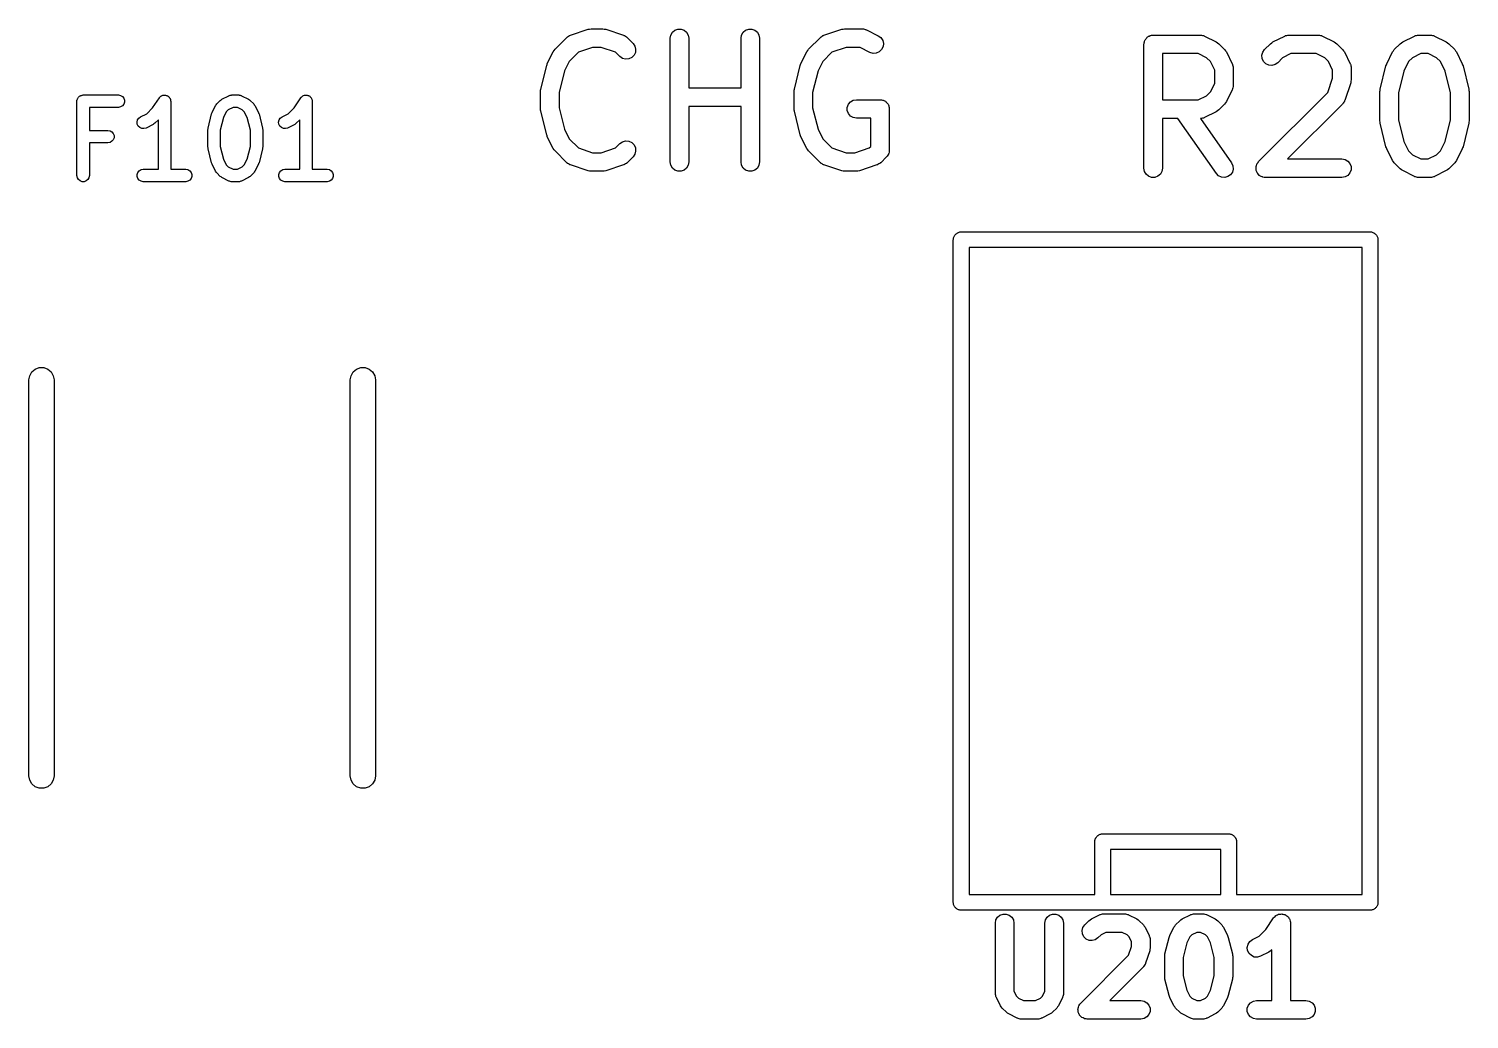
# Model space of a CAD drawing. Extents: x 142.1 to 238.7, y -137.2 to -60.7.
# Drawn here: x 167.23 to 178.86, y -116.51 to -108.52 of the extents above; entities that cross this region are included whole.
import ezdxf

# ---------------------------------------------------------------- set-up
doc = ezdxf.new("R2010")
doc.units = 0
doc.header["$MEASUREMENT"] = 0
doc.layers.add('BLACK', color=7, linetype='CONTINUOUS')

msp = doc.modelspace()

# ---------------------------------------------------------------- linework, layer by layer
at = {"layer": 'Black'}
for p, q in [((171.758, -108.519), (171.77, -108.517)), ((171.77, -108.517), (171.865, -108.517)), ((171.865, -108.517), (171.877, -108.519)), ((173.806, -108.519), (173.818, -108.517)), ((173.818, -108.517), (173.96, -108.517)), ((173.96, -108.517), (173.965, -108.518)), ((171.479, -108.682), (171.574, -108.587)), ((171.574, -108.587), (171.578, -108.584)), ((171.578, -108.584), (171.581, -108.581)), ((171.581, -108.581), (171.588, -108.577)), ((171.588, -108.577), (171.595, -108.572)), ((171.595, -108.572), (171.6, -108.571)), ((171.6, -108.571), (171.603, -108.569)), ((171.603, -108.569), (171.746, -108.521)), ((171.746, -108.521), (171.758, -108.519)), ((171.877, -108.519), (171.889, -108.521)), ((171.889, -108.521), (172.032, -108.569)), ((172.032, -108.569), (172.036, -108.571)), ((172.036, -108.571), (172.04, -108.572)), ((172.04, -108.572), (172.047, -108.577)), ((172.047, -108.577), (172.055, -108.581)), ((172.055, -108.581), (172.058, -108.584)), ((172.058, -108.584), (172.061, -108.587)), ((172.061, -108.587), (172.109, -108.635)), ((172.409, -108.592), (172.414, -108.567)), ((172.409, -109.592), (172.409, -108.592)), ((172.414, -108.567), (172.427, -108.544)), ((172.427, -108.544), (172.447, -108.527)), ((172.447, -108.527), (172.471, -108.519)), ((172.471, -108.519), (172.497, -108.519)), ((172.497, -108.519), (172.522, -108.527)), ((172.522, -108.527), (172.542, -108.544)), ((172.542, -108.544), (172.555, -108.567)), ((172.555, -108.567), (172.559, -108.592)), ((172.559, -108.592), (172.559, -108.994)), ((172.981, -108.592), (172.985, -108.567)), ((172.981, -108.994), (172.981, -108.592)), ((172.985, -108.567), (172.998, -108.544)), ((172.998, -108.544), (173.018, -108.527)), ((173.018, -108.527), (173.043, -108.519)), ((173.043, -108.519), (173.069, -108.519)), ((173.069, -108.519), (173.093, -108.527)), ((173.093, -108.527), (173.113, -108.544)), ((173.113, -108.544), (173.126, -108.567)), ((173.126, -108.567), (173.131, -108.592)), ((173.131, -108.592), (173.131, -109.592)), ((173.526, -108.682), (173.622, -108.587)), ((173.622, -108.587), (173.625, -108.584)), ((173.625, -108.584), (173.628, -108.581)), ((173.628, -108.581), (173.636, -108.577)), ((173.636, -108.577), (173.643, -108.572)), ((173.643, -108.572), (173.647, -108.571)), ((173.647, -108.571), (173.651, -108.569)), ((173.651, -108.569), (173.794, -108.521)), ((173.794, -108.521), (173.806, -108.519)), ((173.965, -108.518), (173.969, -108.518)), ((173.969, -108.518), (173.977, -108.52)), ((173.977, -108.52), (173.986, -108.522)), ((173.986, -108.522), (173.99, -108.524)), ((173.99, -108.524), (173.994, -108.525)), ((173.994, -108.525), (174.089, -108.573)), ((174.089, -108.573), (174.11, -108.588)), ((174.11, -108.588), (174.125, -108.61)), ((174.125, -108.61), (174.131, -108.636)), ((176.236, -108.629), (176.238, -108.623)), ((176.236, -108.636), (176.236, -108.629)), ((176.238, -108.623), (176.239, -108.617)), ((176.239, -108.617), (176.242, -108.611)), ((176.242, -108.611), (176.245, -108.605)), ((176.245, -108.605), (176.249, -108.6)), ((176.249, -108.6), (176.252, -108.594)), ((176.252, -108.594), (176.257, -108.59)), ((176.257, -108.59), (176.261, -108.585)), ((176.261, -108.585), (176.267, -108.582)), ((176.267, -108.582), (176.272, -108.577)), ((176.272, -108.577), (176.278, -108.575)), ((176.278, -108.575), (176.284, -108.572)), ((176.284, -108.572), (176.29, -108.571)), ((176.29, -108.571), (176.296, -108.569)), ((176.296, -108.569), (176.303, -108.569)), ((176.303, -108.569), (176.31, -108.567)), ((176.31, -108.567), (176.69, -108.567)), ((176.69, -108.567), (176.695, -108.568)), ((176.695, -108.568), (176.699, -108.568)), ((176.699, -108.568), (176.707, -108.57)), ((176.707, -108.57), (176.716, -108.572)), ((176.716, -108.572), (176.72, -108.574)), ((176.72, -108.574), (176.724, -108.575)), ((176.724, -108.575), (176.819, -108.623)), ((176.819, -108.623), (176.829, -108.63)), ((176.829, -108.63), (176.839, -108.637)), ((177.256, -108.637), (177.266, -108.63)), ((177.266, -108.63), (177.276, -108.623)), ((177.276, -108.623), (177.371, -108.575)), ((177.371, -108.575), (177.375, -108.574)), ((177.375, -108.574), (177.379, -108.572)), ((177.379, -108.572), (177.388, -108.57)), ((177.388, -108.57), (177.396, -108.568)), ((177.396, -108.568), (177.401, -108.568)), ((177.401, -108.568), (177.405, -108.567)), ((177.405, -108.567), (177.643, -108.567)), ((177.643, -108.567), (177.647, -108.568)), ((177.647, -108.568), (177.651, -108.568)), ((177.651, -108.568), (177.66, -108.57)), ((177.66, -108.57), (177.669, -108.572)), ((177.669, -108.572), (177.672, -108.574)), ((177.672, -108.574), (177.676, -108.575)), ((177.676, -108.575), (177.772, -108.623)), ((177.772, -108.623), (177.781, -108.63)), ((177.781, -108.63), (177.791, -108.637)), ((178.304, -108.637), (178.314, -108.63)), ((178.314, -108.63), (178.324, -108.623)), ((178.324, -108.623), (178.419, -108.575)), ((178.419, -108.575), (178.423, -108.574)), ((178.423, -108.574), (178.427, -108.572)), ((178.427, -108.572), (178.435, -108.57)), ((178.435, -108.57), (178.444, -108.568)), ((178.444, -108.568), (178.448, -108.568)), ((178.448, -108.568), (178.452, -108.567)), ((178.452, -108.567), (178.548, -108.567)), ((178.548, -108.567), (178.552, -108.568)), ((178.552, -108.568), (178.556, -108.568)), ((178.556, -108.568), (178.565, -108.57)), ((178.565, -108.57), (178.573, -108.572)), ((178.573, -108.572), (178.577, -108.574)), ((178.577, -108.574), (178.581, -108.575)), ((178.581, -108.575), (178.676, -108.623)), ((178.676, -108.623), (178.686, -108.63)), ((178.686, -108.63), (178.696, -108.637)), ((171.417, -108.797), (171.465, -108.702)), ((171.465, -108.702), (171.472, -108.692)), ((171.472, -108.692), (171.479, -108.682)), ((171.668, -108.706), (171.594, -108.78)), ((171.782, -108.667), (171.668, -108.706)), ((171.853, -108.667), (171.782, -108.667)), ((171.968, -108.706), (171.853, -108.667)), ((172.003, -108.741), (171.968, -108.706)), ((172.024, -108.756), (172.003, -108.741)), ((172.099, -108.749), (172.075, -108.76)), ((172.117, -108.731), (172.099, -108.749)), ((172.109, -108.635), (172.124, -108.656)), ((172.128, -108.707), (172.117, -108.731)), ((172.124, -108.656), (172.13, -108.681)), ((172.13, -108.681), (172.128, -108.707)), ((173.465, -108.797), (173.512, -108.702)), ((173.512, -108.702), (173.52, -108.692)), ((173.52, -108.692), (173.526, -108.682)), ((173.715, -108.706), (173.641, -108.78)), ((173.83, -108.667), (173.715, -108.706)), ((173.943, -108.667), (173.83, -108.667)), ((174.022, -108.707), (173.943, -108.667)), ((174.047, -108.715), (174.022, -108.707)), ((174.073, -108.713), (174.047, -108.715)), ((174.097, -108.703), (174.073, -108.713)), ((174.116, -108.685), (174.097, -108.703)), ((174.128, -108.661), (174.116, -108.685)), ((174.131, -108.636), (174.128, -108.661)), ((176.235, -108.642), (176.236, -108.636)), ((176.235, -109.642), (176.235, -108.642)), ((176.385, -108.717), (176.385, -109.091)), ((176.673, -108.717), (176.385, -108.717)), ((176.741, -108.752), (176.673, -108.717)), ((176.839, -108.637), (176.886, -108.685)), ((176.886, -108.685), (176.893, -108.694)), ((176.893, -108.694), (176.9, -108.704)), ((176.9, -108.704), (176.948, -108.799)), ((177.187, -108.731), (177.194, -108.706)), ((177.189, -108.757), (177.187, -108.731)), ((177.194, -108.706), (177.209, -108.685)), ((177.209, -108.685), (177.256, -108.637)), ((177.422, -108.717), (177.354, -108.752)), ((177.625, -108.717), (177.422, -108.717)), ((177.694, -108.752), (177.625, -108.717)), ((177.791, -108.637), (177.839, -108.685)), ((177.839, -108.685), (177.846, -108.694)), ((177.846, -108.694), (177.853, -108.704)), ((177.853, -108.704), (177.9, -108.799)), ((178.195, -108.799), (178.242, -108.704)), ((178.242, -108.704), (178.25, -108.694)), ((178.25, -108.694), (178.256, -108.685)), ((178.256, -108.685), (178.304, -108.637)), ((178.47, -108.717), (178.402, -108.752)), ((178.53, -108.717), (178.47, -108.717)), ((178.598, -108.752), (178.53, -108.717)), ((178.696, -108.637), (178.744, -108.685)), ((178.744, -108.685), (178.75, -108.694)), ((178.75, -108.694), (178.758, -108.704)), ((178.758, -108.704), (178.805, -108.799)), ((171.364, -109.003), (171.412, -108.812)), ((171.412, -108.812), (171.415, -108.805)), ((171.415, -108.805), (171.417, -108.797)), ((171.555, -108.857), (171.512, -109.03)), ((171.594, -108.78), (171.555, -108.857)), ((172.049, -108.762), (172.024, -108.756)), ((172.075, -108.76), (172.049, -108.762)), ((173.412, -109.003), (173.459, -108.812)), ((173.459, -108.812), (173.462, -108.805)), ((173.462, -108.805), (173.465, -108.797)), ((173.603, -108.857), (173.559, -109.03)), ((173.641, -108.78), (173.603, -108.857)), ((176.772, -108.782), (176.741, -108.752)), ((176.806, -108.851), (176.772, -108.782)), ((176.806, -108.958), (176.806, -108.851)), ((176.948, -108.799), (176.949, -108.803)), ((176.949, -108.803), (176.951, -108.807)), ((176.951, -108.807), (176.953, -108.816)), ((176.953, -108.816), (176.955, -108.824)), ((176.955, -108.824), (176.955, -108.829)), ((176.955, -108.829), (176.956, -108.833)), ((176.956, -108.833), (176.956, -108.976)), ((177.2, -108.781), (177.189, -108.757)), ((177.219, -108.799), (177.2, -108.781)), ((177.242, -108.81), (177.219, -108.799)), ((177.268, -108.812), (177.242, -108.81)), ((177.294, -108.806), (177.268, -108.812)), ((177.315, -108.791), (177.294, -108.806)), ((177.354, -108.752), (177.315, -108.791)), ((177.724, -108.782), (177.694, -108.752)), ((177.758, -108.851), (177.724, -108.782)), ((177.758, -108.916), (177.758, -108.851)), ((177.9, -108.799), (177.902, -108.803)), ((177.902, -108.803), (177.904, -108.807)), ((177.904, -108.807), (177.905, -108.816)), ((177.905, -108.816), (177.908, -108.824)), ((177.908, -108.824), (177.908, -108.829)), ((177.908, -108.829), (177.908, -108.833)), ((177.908, -108.833), (177.908, -108.928)), ((178.142, -109.005), (178.189, -108.815)), ((178.189, -108.815), (178.192, -108.807)), ((178.192, -108.807), (178.195, -108.799)), ((178.333, -108.859), (178.289, -109.033)), ((178.371, -108.782), (178.333, -108.859)), ((178.402, -108.752), (178.371, -108.782)), ((178.629, -108.782), (178.598, -108.752)), ((178.667, -108.859), (178.629, -108.782)), ((178.711, -109.033), (178.667, -108.859)), ((178.805, -108.799), (178.808, -108.807)), ((178.808, -108.807), (178.811, -108.815)), ((178.811, -108.815), (178.858, -109.005)), ((176.772, -109.027), (176.806, -108.958)), ((176.956, -108.976), (176.955, -108.98)), ((176.955, -108.98), (176.955, -108.984)), ((177.72, -109.03), (177.758, -108.916)), ((177.904, -108.952), (177.857, -109.095)), ((177.906, -108.94), (177.904, -108.952)), ((177.908, -108.928), (177.906, -108.94)), ((167.619, -109.093), (167.621, -109.089)), ((167.619, -109.097), (167.619, -109.093)), ((167.619, -109.101), (167.619, -109.097)), ((167.621, -109.089), (167.622, -109.084)), ((167.622, -109.084), (167.624, -109.081)), ((167.624, -109.081), (167.625, -109.076)), ((167.625, -109.076), (167.628, -109.073)), ((167.628, -109.073), (167.63, -109.069)), ((167.63, -109.069), (167.634, -109.066)), ((167.634, -109.066), (167.636, -109.063)), ((167.636, -109.063), (167.64, -109.061)), ((167.64, -109.061), (167.644, -109.058)), ((167.644, -109.058), (167.648, -109.057)), ((167.648, -109.057), (167.651, -109.054)), ((167.651, -109.054), (167.656, -109.054)), ((167.656, -109.054), (167.66, -109.052)), ((167.66, -109.052), (167.664, -109.052)), ((167.664, -109.052), (167.669, -109.051)), ((167.669, -109.051), (167.954, -109.051)), ((167.954, -109.051), (167.971, -109.054)), ((167.971, -109.054), (167.986, -109.063)), ((167.986, -109.063), (167.998, -109.076)), ((167.998, -109.076), (168.004, -109.093)), ((168.004, -109.093), (168.004, -109.11)), ((168.23, -109.155), (168.284, -109.074)), ((168.284, -109.074), (168.286, -109.072)), ((168.286, -109.072), (168.287, -109.069)), ((168.287, -109.069), (168.292, -109.065)), ((168.292, -109.065), (168.296, -109.061)), ((168.296, -109.061), (168.299, -109.06)), ((168.299, -109.06), (168.301, -109.058)), ((168.301, -109.058), (168.306, -109.056)), ((168.306, -109.056), (168.312, -109.053)), ((168.312, -109.053), (168.314, -109.053)), ((168.314, -109.053), (168.317, -109.052)), ((168.317, -109.052), (168.323, -109.052)), ((168.323, -109.052), (168.329, -109.052)), ((168.329, -109.052), (168.332, -109.052)), ((168.332, -109.052), (168.334, -109.052)), ((168.334, -109.052), (168.34, -109.054)), ((168.34, -109.054), (168.346, -109.056)), ((168.346, -109.056), (168.348, -109.057)), ((168.348, -109.057), (168.351, -109.058)), ((168.351, -109.058), (168.355, -109.062)), ((168.355, -109.062), (168.36, -109.065)), ((168.36, -109.065), (168.362, -109.068)), ((168.362, -109.068), (168.364, -109.069)), ((168.364, -109.069), (168.367, -109.074)), ((168.367, -109.074), (168.371, -109.079)), ((168.371, -109.079), (168.371, -109.082)), ((168.371, -109.082), (168.373, -109.084)), ((168.373, -109.084), (168.374, -109.09)), ((168.374, -109.09), (168.375, -109.096)), ((168.375, -109.096), (168.375, -109.099)), ((168.748, -109.123), (168.776, -109.095)), ((168.776, -109.095), (168.783, -109.09)), ((168.783, -109.09), (168.789, -109.085)), ((168.789, -109.085), (168.846, -109.057)), ((168.846, -109.057), (168.849, -109.056)), ((168.849, -109.056), (168.851, -109.054)), ((168.851, -109.054), (168.857, -109.053)), ((168.857, -109.053), (168.863, -109.052)), ((168.863, -109.052), (168.866, -109.052)), ((168.866, -109.052), (168.869, -109.051)), ((168.869, -109.051), (168.926, -109.051)), ((168.926, -109.051), (168.929, -109.052)), ((168.929, -109.052), (168.931, -109.052)), ((168.931, -109.052), (168.937, -109.053)), ((168.937, -109.053), (168.943, -109.054)), ((168.943, -109.054), (168.945, -109.056)), ((168.945, -109.056), (168.948, -109.057)), ((168.948, -109.057), (169.005, -109.085)), ((169.005, -109.085), (169.012, -109.09)), ((169.012, -109.09), (169.018, -109.095)), ((169.018, -109.095), (169.047, -109.123)), ((169.373, -109.155), (169.427, -109.074)), ((169.427, -109.074), (169.429, -109.072)), ((169.429, -109.072), (169.43, -109.069)), ((169.43, -109.069), (169.435, -109.065)), ((169.435, -109.065), (169.439, -109.061)), ((169.439, -109.061), (169.441, -109.06)), ((169.441, -109.06), (169.444, -109.058)), ((169.444, -109.058), (169.449, -109.056)), ((169.449, -109.056), (169.455, -109.053)), ((169.455, -109.053), (169.457, -109.053)), ((169.457, -109.053), (169.46, -109.052)), ((169.46, -109.052), (169.466, -109.052)), ((169.466, -109.052), (169.472, -109.052)), ((169.472, -109.052), (169.474, -109.052)), ((169.474, -109.052), (169.477, -109.052)), ((169.477, -109.052), (169.483, -109.054)), ((169.483, -109.054), (169.489, -109.056)), ((169.489, -109.056), (169.491, -109.057)), ((169.491, -109.057), (169.494, -109.058)), ((169.494, -109.058), (169.498, -109.062)), ((169.498, -109.062), (169.503, -109.065)), ((169.503, -109.065), (169.505, -109.068)), ((169.505, -109.068), (169.507, -109.069)), ((169.507, -109.069), (169.51, -109.074)), ((169.51, -109.074), (169.513, -109.079)), ((169.513, -109.079), (169.514, -109.082)), ((169.514, -109.082), (169.516, -109.084)), ((169.516, -109.084), (169.517, -109.09)), ((169.517, -109.09), (169.518, -109.096)), ((169.518, -109.096), (169.518, -109.099)), ((171.362, -109.021), (171.363, -109.012)), ((171.362, -109.164), (171.362, -109.021)), ((171.363, -109.012), (171.364, -109.003)), ((171.512, -109.03), (171.512, -109.155)), ((172.559, -108.994), (172.981, -108.994)), ((173.409, -109.021), (173.411, -109.012)), ((173.409, -109.164), (173.409, -109.021)), ((173.411, -109.012), (173.412, -109.003)), ((173.559, -109.03), (173.559, -109.155)), ((173.865, -109.106), (173.887, -109.093)), ((173.887, -109.093), (173.913, -109.089)), ((173.913, -109.089), (174.103, -109.089)), ((174.103, -109.089), (174.11, -109.09)), ((174.11, -109.09), (174.116, -109.09)), ((174.116, -109.09), (174.123, -109.092)), ((174.123, -109.092), (174.129, -109.093)), ((174.129, -109.093), (174.135, -109.097)), ((174.135, -109.097), (174.141, -109.099)), ((176.385, -109.091), (176.673, -109.091)), ((176.673, -109.091), (176.741, -109.057)), ((176.741, -109.057), (176.772, -109.027)), ((176.948, -109.009), (176.9, -109.104)), ((176.949, -109.005), (176.948, -109.009)), ((176.951, -109.001), (176.949, -109.005)), ((176.953, -108.993), (176.951, -109.001)), ((176.955, -108.984), (176.953, -108.993)), ((177.161, -109.589), (177.72, -109.03)), ((177.855, -109.098), (177.854, -109.103)), ((177.857, -109.095), (177.855, -109.098)), ((178.139, -109.023), (178.141, -109.014)), ((178.139, -109.261), (178.139, -109.023)), ((178.141, -109.014), (178.142, -109.005)), ((178.289, -109.033), (178.289, -109.252)), ((178.711, -109.252), (178.711, -109.033)), ((178.858, -109.005), (178.859, -109.014)), ((178.859, -109.014), (178.861, -109.023)), ((178.861, -109.023), (178.861, -109.261)), ((167.619, -109.701), (167.619, -109.101)), ((167.954, -109.151), (167.719, -109.151)), ((167.719, -109.151), (167.719, -109.337)), ((167.971, -109.148), (167.954, -109.151)), ((167.986, -109.14), (167.971, -109.148)), ((167.998, -109.126), (167.986, -109.14)), ((168.004, -109.11), (167.998, -109.126)), ((168.132, -109.228), (168.182, -109.203)), ((168.182, -109.203), (168.23, -109.155)), ((168.375, -109.099), (168.376, -109.101)), ((168.376, -109.101), (168.376, -109.651)), ((168.677, -109.318), (168.706, -109.204)), ((168.706, -109.204), (168.708, -109.199)), ((168.708, -109.199), (168.71, -109.193)), ((168.71, -109.193), (168.738, -109.136)), ((168.738, -109.136), (168.743, -109.13)), ((168.743, -109.13), (168.748, -109.123)), ((168.824, -109.188), (168.801, -109.233)), ((168.841, -109.171), (168.824, -109.188)), ((168.88, -109.151), (168.841, -109.171)), ((168.914, -109.151), (168.88, -109.151)), ((168.953, -109.171), (168.914, -109.151)), ((168.97, -109.188), (168.953, -109.171)), ((168.993, -109.233), (168.97, -109.188)), ((169.047, -109.123), (169.051, -109.13)), ((169.051, -109.13), (169.056, -109.136)), ((169.056, -109.136), (169.085, -109.193)), ((169.085, -109.193), (169.086, -109.199)), ((169.086, -109.199), (169.089, -109.204)), ((169.089, -109.204), (169.117, -109.318)), ((169.275, -109.228), (169.325, -109.203)), ((169.325, -109.203), (169.373, -109.155)), ((169.518, -109.099), (169.519, -109.101)), ((169.519, -109.101), (169.519, -109.651)), ((171.363, -109.173), (171.362, -109.164)), ((171.364, -109.182), (171.363, -109.173)), ((171.412, -109.372), (171.364, -109.182)), ((171.512, -109.155), (171.555, -109.328)), ((172.981, -109.144), (172.559, -109.144)), ((172.559, -109.144), (172.559, -109.592)), ((172.981, -109.592), (172.981, -109.144)), ((173.411, -109.173), (173.409, -109.164)), ((173.412, -109.182), (173.411, -109.173)), ((173.459, -109.372), (173.412, -109.182)), ((173.559, -109.155), (173.603, -109.328)), ((173.839, -109.151), (173.848, -109.126)), ((173.839, -109.177), (173.839, -109.151)), ((173.848, -109.201), (173.839, -109.177)), ((173.848, -109.126), (173.865, -109.106)), ((173.865, -109.221), (173.848, -109.201)), ((174.141, -109.099), (174.146, -109.103)), ((174.146, -109.103), (174.152, -109.106)), ((174.152, -109.106), (174.156, -109.111)), ((174.156, -109.111), (174.161, -109.116)), ((174.161, -109.116), (174.164, -109.121)), ((174.164, -109.121), (174.168, -109.126)), ((174.168, -109.126), (174.171, -109.132)), ((174.171, -109.132), (174.174, -109.138)), ((174.174, -109.138), (174.175, -109.145)), ((174.175, -109.145), (174.177, -109.151)), ((174.177, -109.151), (174.177, -109.157)), ((174.177, -109.157), (174.178, -109.164)), ((174.178, -109.164), (174.178, -109.497)), ((176.819, -109.186), (176.724, -109.233)), ((176.829, -109.178), (176.819, -109.186)), ((176.839, -109.172), (176.829, -109.178)), ((176.886, -109.124), (176.839, -109.172)), ((176.893, -109.114), (176.886, -109.124)), ((176.9, -109.104), (176.893, -109.114)), ((177.839, -109.124), (177.395, -109.567)), ((177.841, -109.12), (177.839, -109.124)), ((177.844, -109.118), (177.841, -109.12)), ((177.849, -109.11), (177.844, -109.118)), ((177.854, -109.103), (177.849, -109.11)), ((168.104, -109.27), (168.108, -109.253)), ((168.106, -109.287), (168.104, -109.27)), ((168.114, -109.303), (168.106, -109.287)), ((168.108, -109.253), (168.118, -109.238)), ((168.127, -109.315), (168.114, -109.303)), ((168.118, -109.238), (168.132, -109.228)), ((168.143, -109.321), (168.127, -109.315)), ((168.16, -109.323), (168.143, -109.321)), ((168.177, -109.318), (168.16, -109.323)), ((168.234, -109.289), (168.177, -109.318)), ((168.24, -109.284), (168.234, -109.289)), ((168.247, -109.28), (168.24, -109.284)), ((168.276, -109.251), (168.247, -109.28)), ((168.276, -109.651), (168.276, -109.251)), ((168.676, -109.33), (168.677, -109.324)), ((168.676, -109.473), (168.676, -109.33)), ((168.677, -109.324), (168.677, -109.318)), ((168.801, -109.233), (168.776, -109.336)), ((169.019, -109.336), (168.993, -109.233)), ((169.117, -109.318), (169.118, -109.324)), ((169.118, -109.324), (169.119, -109.33)), ((169.119, -109.33), (169.119, -109.473)), ((169.247, -109.27), (169.251, -109.253)), ((169.249, -109.287), (169.247, -109.27)), ((169.257, -109.303), (169.249, -109.287)), ((169.251, -109.253), (169.261, -109.238)), ((169.27, -109.315), (169.257, -109.303)), ((169.261, -109.238), (169.275, -109.228)), ((169.286, -109.321), (169.27, -109.315)), ((169.303, -109.323), (169.286, -109.321)), ((169.32, -109.318), (169.303, -109.323)), ((169.377, -109.289), (169.32, -109.318)), ((169.383, -109.284), (169.377, -109.289)), ((169.39, -109.28), (169.383, -109.284)), ((169.419, -109.251), (169.39, -109.28)), ((169.419, -109.651), (169.419, -109.251)), ((171.555, -109.328), (171.594, -109.405)), ((173.603, -109.328), (173.641, -109.405)), ((173.887, -109.234), (173.865, -109.221)), ((173.913, -109.239), (173.887, -109.234)), ((174.028, -109.239), (173.913, -109.239)), ((174.028, -109.466), (174.028, -109.239)), ((176.509, -109.241), (176.385, -109.241)), ((176.385, -109.241), (176.385, -109.642)), ((176.82, -109.685), (176.509, -109.241)), ((176.695, -109.24), (176.692, -109.241)), ((176.692, -109.241), (176.942, -109.599)), ((176.699, -109.241), (176.695, -109.24)), ((176.707, -109.238), (176.699, -109.241)), ((176.716, -109.237), (176.707, -109.238)), ((176.72, -109.235), (176.716, -109.237)), ((176.724, -109.233), (176.72, -109.235)), ((178.141, -109.27), (178.139, -109.261)), ((178.142, -109.28), (178.141, -109.27)), ((178.189, -109.47), (178.142, -109.28)), ((178.289, -109.252), (178.333, -109.426)), ((178.667, -109.426), (178.711, -109.252)), ((178.858, -109.28), (178.811, -109.47)), ((178.859, -109.27), (178.858, -109.28)), ((178.861, -109.261), (178.859, -109.27)), ((167.719, -109.337), (167.869, -109.337)), ((167.869, -109.437), (167.719, -109.437)), ((167.719, -109.437), (167.719, -109.701)), ((167.869, -109.337), (167.886, -109.34)), ((167.886, -109.434), (167.869, -109.437)), ((167.886, -109.34), (167.901, -109.349)), ((167.901, -109.425), (167.886, -109.434)), ((167.901, -109.349), (167.912, -109.362)), ((167.912, -109.412), (167.901, -109.425)), ((167.912, -109.362), (167.918, -109.378)), ((167.918, -109.396), (167.912, -109.412)), ((167.918, -109.378), (167.918, -109.396)), ((168.776, -109.336), (168.776, -109.467)), ((169.019, -109.467), (169.019, -109.336)), ((171.415, -109.38), (171.412, -109.372)), ((171.417, -109.388), (171.415, -109.38)), ((171.465, -109.483), (171.417, -109.388)), ((171.594, -109.405), (171.668, -109.479)), ((171.968, -109.479), (172.003, -109.444)), ((172.003, -109.444), (172.024, -109.429)), ((172.024, -109.429), (172.049, -109.422)), ((172.049, -109.422), (172.075, -109.425)), ((172.075, -109.425), (172.099, -109.436)), ((172.099, -109.436), (172.117, -109.454)), ((173.462, -109.38), (173.459, -109.372)), ((173.465, -109.388), (173.462, -109.38)), ((173.512, -109.483), (173.465, -109.388)), ((173.641, -109.405), (173.715, -109.479)), ((178.333, -109.426), (178.371, -109.503)), ((178.629, -109.503), (178.667, -109.426)), ((168.677, -109.479), (168.676, -109.473)), ((168.677, -109.485), (168.677, -109.479)), ((168.706, -109.599), (168.677, -109.485)), ((168.776, -109.467), (168.801, -109.57)), ((168.993, -109.57), (169.019, -109.467)), ((169.117, -109.485), (169.089, -109.599)), ((169.118, -109.479), (169.117, -109.485)), ((169.119, -109.473), (169.118, -109.479)), ((171.472, -109.493), (171.465, -109.483)), ((171.479, -109.503), (171.472, -109.493)), ((171.574, -109.598), (171.479, -109.503)), ((171.668, -109.479), (171.782, -109.517)), ((171.782, -109.517), (171.853, -109.517)), ((171.853, -109.517), (171.968, -109.479)), ((172.109, -109.55), (172.061, -109.598)), ((172.124, -109.529), (172.109, -109.55)), ((172.117, -109.454), (172.128, -109.478)), ((172.13, -109.504), (172.124, -109.529)), ((172.128, -109.478), (172.13, -109.504)), ((173.52, -109.493), (173.512, -109.483)), ((173.526, -109.503), (173.52, -109.493)), ((173.622, -109.598), (173.526, -109.503)), ((173.715, -109.479), (173.83, -109.517)), ((173.83, -109.517), (173.901, -109.517)), ((173.901, -109.517), (174.015, -109.479)), ((174.015, -109.479), (174.028, -109.466)), ((174.156, -109.55), (174.109, -109.598)), ((174.158, -109.547), (174.156, -109.55)), ((174.161, -109.545), (174.158, -109.547)), ((174.166, -109.537), (174.161, -109.545)), ((174.171, -109.529), (174.166, -109.537)), ((174.172, -109.526), (174.171, -109.529)), ((174.174, -109.523), (174.172, -109.526)), ((174.176, -109.513), (174.174, -109.523)), ((174.178, -109.504), (174.176, -109.513)), ((174.178, -109.497), (174.178, -109.5)), ((174.178, -109.5), (174.178, -109.504)), ((178.192, -109.478), (178.189, -109.47)), ((178.195, -109.485), (178.192, -109.478)), ((178.242, -109.581), (178.195, -109.485)), ((178.371, -109.503), (178.402, -109.533)), ((178.402, -109.533), (178.47, -109.567)), ((178.53, -109.567), (178.598, -109.533)), ((178.598, -109.533), (178.629, -109.503)), ((178.805, -109.485), (178.758, -109.581)), ((178.808, -109.478), (178.805, -109.485)), ((178.811, -109.47), (178.808, -109.478)), ((168.105, -109.693), (168.111, -109.676)), ((168.111, -109.676), (168.122, -109.663)), ((168.122, -109.663), (168.137, -109.654)), ((168.137, -109.654), (168.154, -109.651)), ((168.154, -109.651), (168.276, -109.651)), ((168.376, -109.651), (168.497, -109.651)), ((168.497, -109.651), (168.514, -109.654)), ((168.514, -109.654), (168.529, -109.663)), ((168.529, -109.663), (168.54, -109.676)), ((168.54, -109.676), (168.546, -109.693)), ((168.708, -109.604), (168.706, -109.599)), ((168.71, -109.61), (168.708, -109.604)), ((168.738, -109.667), (168.71, -109.61)), ((168.743, -109.673), (168.738, -109.667)), ((168.748, -109.68), (168.743, -109.673)), ((168.776, -109.708), (168.748, -109.68)), ((168.801, -109.57), (168.824, -109.615)), ((168.824, -109.615), (168.841, -109.632)), ((168.841, -109.632), (168.88, -109.651)), ((168.88, -109.651), (168.914, -109.651)), ((168.914, -109.651), (168.953, -109.632)), ((168.953, -109.632), (168.97, -109.615)), ((168.97, -109.615), (168.993, -109.57)), ((169.047, -109.68), (169.018, -109.708)), ((169.051, -109.673), (169.047, -109.68)), ((169.056, -109.667), (169.051, -109.673)), ((169.085, -109.61), (169.056, -109.667)), ((169.086, -109.604), (169.085, -109.61)), ((169.089, -109.599), (169.086, -109.604)), ((169.248, -109.693), (169.254, -109.676)), ((169.254, -109.676), (169.265, -109.663)), ((169.265, -109.663), (169.28, -109.654)), ((169.28, -109.654), (169.297, -109.651)), ((169.297, -109.651), (169.419, -109.651)), ((169.519, -109.651), (169.64, -109.651)), ((169.64, -109.651), (169.657, -109.654)), ((169.657, -109.654), (169.672, -109.663)), ((169.672, -109.663), (169.683, -109.676)), ((169.683, -109.676), (169.689, -109.693)), ((171.578, -109.6), (171.574, -109.598)), ((171.581, -109.604), (171.578, -109.6)), ((171.588, -109.608), (171.581, -109.604)), ((171.595, -109.613), (171.588, -109.608)), ((171.6, -109.614), (171.595, -109.613)), ((171.603, -109.616), (171.6, -109.614)), ((171.746, -109.664), (171.603, -109.616)), ((171.758, -109.665), (171.746, -109.664)), ((171.77, -109.667), (171.758, -109.665)), ((171.865, -109.667), (171.77, -109.667)), ((171.877, -109.665), (171.865, -109.667)), ((171.889, -109.664), (171.877, -109.665)), ((172.032, -109.616), (171.889, -109.664)), ((172.036, -109.614), (172.032, -109.616)), ((172.04, -109.613), (172.036, -109.614)), ((172.047, -109.608), (172.04, -109.613)), ((172.055, -109.604), (172.047, -109.608)), ((172.058, -109.6), (172.055, -109.604)), ((172.061, -109.598), (172.058, -109.6)), ((172.414, -109.618), (172.409, -109.592)), ((172.427, -109.641), (172.414, -109.618)), ((172.447, -109.657), (172.427, -109.641)), ((172.471, -109.666), (172.447, -109.657)), ((172.497, -109.666), (172.471, -109.666)), ((172.522, -109.657), (172.497, -109.666)), ((172.542, -109.641), (172.522, -109.657)), ((172.555, -109.618), (172.542, -109.641)), ((172.559, -109.592), (172.555, -109.618)), ((172.985, -109.618), (172.981, -109.592)), ((172.998, -109.641), (172.985, -109.618)), ((173.018, -109.657), (172.998, -109.641)), ((173.043, -109.666), (173.018, -109.657)), ((173.069, -109.666), (173.043, -109.666)), ((173.093, -109.657), (173.069, -109.666)), ((173.113, -109.641), (173.093, -109.657)), ((173.126, -109.618), (173.113, -109.641)), ((173.131, -109.592), (173.126, -109.618)), ((173.625, -109.6), (173.622, -109.598)), ((173.628, -109.604), (173.625, -109.6)), ((173.636, -109.608), (173.628, -109.604)), ((173.643, -109.613), (173.636, -109.608)), ((173.647, -109.614), (173.643, -109.613)), ((173.651, -109.616), (173.647, -109.614)), ((173.794, -109.664), (173.651, -109.616)), ((173.806, -109.665), (173.794, -109.664)), ((173.818, -109.667), (173.806, -109.665)), ((173.913, -109.667), (173.818, -109.667)), ((173.925, -109.665), (173.913, -109.667)), ((173.937, -109.664), (173.925, -109.665)), ((174.079, -109.616), (173.937, -109.664)), ((174.083, -109.614), (174.079, -109.616)), ((174.087, -109.613), (174.083, -109.614)), ((174.095, -109.608), (174.087, -109.613)), ((174.102, -109.604), (174.095, -109.608)), ((174.105, -109.6), (174.102, -109.604)), ((174.109, -109.598), (174.105, -109.6)), ((176.239, -109.668), (176.235, -109.642)), ((176.252, -109.691), (176.239, -109.668)), ((176.38, -109.668), (176.367, -109.691)), ((176.385, -109.642), (176.38, -109.668)), ((176.949, -109.674), (176.934, -109.695)), ((176.942, -109.599), (176.953, -109.623)), ((176.956, -109.649), (176.949, -109.674)), ((176.953, -109.623), (176.956, -109.649)), ((177.14, -109.629), (177.144, -109.62)), ((177.14, -109.633), (177.14, -109.629)), ((177.14, -109.636), (177.14, -109.633)), ((177.14, -109.646), (177.14, -109.636)), ((177.14, -109.655), (177.14, -109.646)), ((177.142, -109.659), (177.14, -109.655)), ((177.142, -109.662), (177.142, -109.659)), ((177.146, -109.671), (177.142, -109.662)), ((177.144, -109.62), (177.146, -109.611)), ((177.146, -109.611), (177.148, -109.608)), ((177.149, -109.68), (177.146, -109.671)), ((177.148, -109.608), (177.149, -109.605)), ((177.149, -109.605), (177.156, -109.597)), ((177.151, -109.682), (177.149, -109.68)), ((177.156, -109.597), (177.161, -109.589)), ((177.395, -109.567), (177.833, -109.567)), ((177.833, -109.567), (177.859, -109.572)), ((177.859, -109.572), (177.882, -109.585)), ((177.882, -109.585), (177.898, -109.605)), ((177.898, -109.68), (177.882, -109.7)), ((177.898, -109.605), (177.907, -109.629)), ((177.907, -109.655), (177.898, -109.68)), ((177.907, -109.629), (177.907, -109.655)), ((178.25, -109.59), (178.242, -109.581)), ((178.256, -109.6), (178.25, -109.59)), ((178.304, -109.648), (178.256, -109.6)), ((178.314, -109.655), (178.304, -109.648)), ((178.324, -109.662), (178.314, -109.655)), ((178.419, -109.709), (178.324, -109.662)), ((178.47, -109.567), (178.53, -109.567)), ((178.676, -109.662), (178.581, -109.709)), ((178.686, -109.655), (178.676, -109.662)), ((178.696, -109.648), (178.686, -109.655)), ((178.744, -109.6), (178.696, -109.648)), ((178.75, -109.59), (178.744, -109.6)), ((178.758, -109.581), (178.75, -109.59)), ((167.622, -109.719), (167.619, -109.701)), ((167.63, -109.734), (167.622, -109.719)), ((167.644, -109.745), (167.63, -109.734)), ((167.66, -109.751), (167.644, -109.745)), ((167.677, -109.751), (167.66, -109.751)), ((167.694, -109.745), (167.677, -109.751)), ((167.707, -109.734), (167.694, -109.745)), ((167.716, -109.719), (167.707, -109.734)), ((167.719, -109.701), (167.716, -109.719)), ((168.105, -109.71), (168.105, -109.693)), ((168.111, -109.726), (168.105, -109.71)), ((168.122, -109.74), (168.111, -109.726)), ((168.137, -109.748), (168.122, -109.74)), ((168.154, -109.751), (168.137, -109.748)), ((168.497, -109.751), (168.154, -109.751)), ((168.514, -109.748), (168.497, -109.751)), ((168.529, -109.74), (168.514, -109.748)), ((168.54, -109.726), (168.529, -109.74)), ((168.546, -109.71), (168.54, -109.726)), ((168.546, -109.693), (168.546, -109.71)), ((168.783, -109.713), (168.776, -109.708)), ((168.789, -109.718), (168.783, -109.713)), ((168.846, -109.746), (168.789, -109.718)), ((168.849, -109.747), (168.846, -109.746)), ((168.851, -109.748), (168.849, -109.747)), ((168.857, -109.749), (168.851, -109.748)), ((168.863, -109.751), (168.857, -109.749)), ((168.866, -109.751), (168.863, -109.751)), ((168.869, -109.751), (168.866, -109.751)), ((168.926, -109.751), (168.869, -109.751)), ((168.929, -109.751), (168.926, -109.751)), ((168.931, -109.751), (168.929, -109.751)), ((168.937, -109.749), (168.931, -109.751)), ((168.943, -109.748), (168.937, -109.749)), ((168.945, -109.747), (168.943, -109.748)), ((168.948, -109.746), (168.945, -109.747)), ((169.005, -109.718), (168.948, -109.746)), ((169.012, -109.713), (169.005, -109.718)), ((169.018, -109.708), (169.012, -109.713)), ((169.248, -109.71), (169.248, -109.693)), ((169.254, -109.726), (169.248, -109.71)), ((169.265, -109.74), (169.254, -109.726)), ((169.28, -109.748), (169.265, -109.74)), ((169.297, -109.751), (169.28, -109.748)), ((169.64, -109.751), (169.297, -109.751)), ((169.657, -109.748), (169.64, -109.751)), ((169.672, -109.74), (169.657, -109.748)), ((169.683, -109.726), (169.672, -109.74)), ((169.689, -109.71), (169.683, -109.726)), ((169.689, -109.693), (169.689, -109.71)), ((176.272, -109.707), (176.252, -109.691)), ((176.296, -109.716), (176.272, -109.707)), ((176.323, -109.716), (176.296, -109.716)), ((176.347, -109.707), (176.323, -109.716)), ((176.367, -109.691), (176.347, -109.707)), ((176.838, -109.704), (176.82, -109.685)), ((176.862, -109.715), (176.838, -109.704)), ((176.887, -109.717), (176.862, -109.715)), ((176.913, -109.71), (176.887, -109.717)), ((176.934, -109.695), (176.913, -109.71)), ((177.153, -109.685), (177.151, -109.682)), ((177.16, -109.692), (177.153, -109.685)), ((177.166, -109.7), (177.16, -109.692)), ((177.169, -109.701), (177.166, -109.7)), ((177.171, -109.704), (177.169, -109.701)), ((177.18, -109.708), (177.171, -109.704)), ((177.189, -109.713), (177.18, -109.708)), ((177.192, -109.713), (177.189, -109.713)), ((177.195, -109.715), (177.192, -109.713)), ((177.205, -109.716), (177.195, -109.715)), ((177.214, -109.717), (177.205, -109.716)), ((177.833, -109.717), (177.214, -109.717)), ((177.859, -109.713), (177.833, -109.717)), ((177.882, -109.7), (177.859, -109.713)), ((178.423, -109.711), (178.419, -109.709)), ((178.427, -109.713), (178.423, -109.711)), ((178.435, -109.714), (178.427, -109.713)), ((178.444, -109.717), (178.435, -109.714)), ((178.448, -109.717), (178.444, -109.717)), ((178.452, -109.717), (178.448, -109.717)), ((178.548, -109.717), (178.452, -109.717)), ((178.552, -109.717), (178.548, -109.717)), ((178.556, -109.717), (178.552, -109.717)), ((178.565, -109.714), (178.556, -109.717)), ((178.573, -109.713), (178.565, -109.714)), ((178.577, -109.711), (178.573, -109.713)), ((178.581, -109.709), (178.577, -109.711)), ((174.695, -110.22), (174.696, -110.215)), ((174.695, -115.569), (174.695, -110.22)), ((174.696, -110.209), (174.698, -110.204)), ((174.696, -110.215), (174.696, -110.209)), ((174.698, -110.204), (174.699, -110.198)), ((174.699, -110.198), (174.702, -110.193)), ((174.702, -110.193), (174.704, -110.188)), ((174.704, -110.188), (174.708, -110.184)), ((174.708, -110.184), (174.71, -110.179)), ((174.71, -110.179), (174.715, -110.176)), ((174.715, -110.176), (174.718, -110.171)), ((174.718, -110.171), (174.723, -110.169)), ((174.723, -110.169), (174.727, -110.165)), ((174.727, -110.165), (174.732, -110.163)), ((174.732, -110.163), (174.737, -110.16)), ((174.737, -110.16), (174.743, -110.159)), ((174.743, -110.159), (174.748, -110.157)), ((174.748, -110.157), (174.754, -110.157)), ((174.754, -110.157), (174.759, -110.156)), ((174.759, -110.156), (178.061, -110.156)), ((178.061, -110.156), (178.066, -110.157)), ((178.066, -110.157), (178.072, -110.157)), ((178.072, -110.157), (178.077, -110.159)), ((178.077, -110.159), (178.083, -110.16)), ((178.083, -110.16), (178.088, -110.163)), ((178.088, -110.163), (178.093, -110.165)), ((178.093, -110.165), (178.097, -110.169)), ((178.097, -110.169), (178.102, -110.171)), ((178.102, -110.171), (178.105, -110.176)), ((178.105, -110.176), (178.11, -110.179)), ((178.11, -110.179), (178.112, -110.184)), ((178.112, -110.184), (178.116, -110.188)), ((178.116, -110.188), (178.118, -110.193)), ((178.118, -110.193), (178.121, -110.198)), ((178.121, -110.198), (178.122, -110.204)), ((178.122, -110.204), (178.124, -110.209)), ((178.124, -110.209), (178.124, -110.215)), ((178.124, -110.215), (178.124, -110.22)), ((178.124, -110.22), (178.124, -115.569)), ((174.822, -110.283), (174.822, -115.506)), ((177.998, -110.283), (174.822, -110.283)), ((177.998, -115.506), (177.998, -110.283)), ((167.237, -111.318), (167.254, -111.287)), ((167.254, -111.287), (167.281, -111.264)), ((167.281, -111.264), (167.314, -111.252)), ((167.314, -111.252), (167.35, -111.252)), ((167.35, -111.252), (167.383, -111.264)), ((167.383, -111.264), (167.41, -111.287)), ((167.41, -111.287), (167.428, -111.318)), ((169.832, -111.318), (169.85, -111.287)), ((169.85, -111.287), (169.877, -111.264)), ((169.877, -111.264), (169.91, -111.252)), ((169.91, -111.252), (169.946, -111.252)), ((169.946, -111.252), (169.979, -111.264)), ((169.979, -111.264), (170.006, -111.287)), ((170.006, -111.287), (170.023, -111.318)), ((167.23, -111.352), (167.237, -111.318)), ((167.23, -114.548), (167.23, -111.352)), ((167.428, -111.318), (167.434, -111.352)), ((167.434, -111.352), (167.434, -114.548)), ((169.826, -111.352), (169.832, -111.318)), ((169.826, -114.548), (169.826, -111.352)), ((170.023, -111.318), (170.03, -111.352)), ((170.03, -111.352), (170.03, -114.548)), ((167.237, -114.582), (167.23, -114.548)), ((167.434, -114.548), (167.428, -114.582)), ((169.832, -114.582), (169.826, -114.548)), ((170.03, -114.548), (170.023, -114.582)), ((167.254, -114.613), (167.237, -114.582)), ((167.281, -114.636), (167.254, -114.613)), ((167.314, -114.648), (167.281, -114.636)), ((167.35, -114.648), (167.314, -114.648)), ((167.383, -114.636), (167.35, -114.648)), ((167.41, -114.613), (167.383, -114.636)), ((167.428, -114.582), (167.41, -114.613)), ((169.85, -114.613), (169.832, -114.582)), ((169.877, -114.636), (169.85, -114.613)), ((169.91, -114.648), (169.877, -114.636)), ((169.946, -114.648), (169.91, -114.648)), ((169.979, -114.636), (169.946, -114.648)), ((170.006, -114.613), (169.979, -114.636)), ((170.023, -114.582), (170.006, -114.613)), ((175.858, -115.035), (175.861, -115.03)), ((175.861, -115.03), (175.866, -115.028)), ((175.866, -115.028), (175.87, -115.024)), ((175.87, -115.024), (175.875, -115.022)), ((175.875, -115.022), (175.88, -115.019)), ((175.88, -115.019), (175.886, -115.018)), ((175.886, -115.018), (175.891, -115.016)), ((175.891, -115.016), (175.897, -115.016)), ((175.897, -115.016), (175.902, -115.015)), ((175.902, -115.015), (176.918, -115.015)), ((176.918, -115.015), (176.923, -115.016)), ((176.923, -115.016), (176.929, -115.016)), ((176.929, -115.016), (176.934, -115.018)), ((176.934, -115.018), (176.94, -115.019)), ((176.94, -115.019), (176.945, -115.022)), ((176.945, -115.022), (176.95, -115.024)), ((176.95, -115.024), (176.954, -115.028)), ((176.954, -115.028), (176.959, -115.03)), ((176.959, -115.03), (176.962, -115.035)), ((175.838, -115.079), (175.839, -115.074)), ((175.838, -115.506), (175.838, -115.079)), ((175.839, -115.068), (175.841, -115.063)), ((175.839, -115.074), (175.839, -115.068)), ((175.841, -115.063), (175.842, -115.057)), ((175.842, -115.057), (175.845, -115.052)), ((175.845, -115.052), (175.847, -115.047)), ((175.847, -115.047), (175.851, -115.043)), ((175.851, -115.043), (175.853, -115.038)), ((175.853, -115.038), (175.858, -115.035)), ((175.965, -115.142), (175.965, -115.506)), ((176.855, -115.142), (175.965, -115.142)), ((176.855, -115.506), (176.855, -115.142)), ((176.962, -115.035), (176.967, -115.038)), ((176.967, -115.038), (176.969, -115.043)), ((176.969, -115.043), (176.973, -115.047)), ((176.973, -115.047), (176.975, -115.052)), ((176.975, -115.052), (176.978, -115.057)), ((176.978, -115.057), (176.979, -115.063)), ((176.979, -115.063), (176.981, -115.068)), ((176.981, -115.068), (176.981, -115.074)), ((176.981, -115.074), (176.981, -115.079)), ((176.981, -115.079), (176.981, -115.506)), ((174.696, -115.575), (174.695, -115.569)), ((174.696, -115.58), (174.696, -115.575)), ((174.698, -115.585), (174.696, -115.58)), ((174.699, -115.591), (174.698, -115.585)), ((174.702, -115.596), (174.699, -115.591)), ((174.704, -115.601), (174.702, -115.596)), ((174.708, -115.605), (174.704, -115.601)), ((174.71, -115.61), (174.708, -115.605)), ((174.715, -115.614), (174.71, -115.61)), ((174.822, -115.506), (175.838, -115.506)), ((175.965, -115.506), (176.855, -115.506)), ((176.981, -115.506), (177.998, -115.506)), ((178.11, -115.61), (178.105, -115.614)), ((178.112, -115.605), (178.11, -115.61)), ((178.116, -115.601), (178.112, -115.605)), ((178.118, -115.596), (178.116, -115.601)), ((178.121, -115.591), (178.118, -115.596)), ((178.122, -115.585), (178.121, -115.591)), ((178.124, -115.58), (178.122, -115.585)), ((178.124, -115.569), (178.124, -115.575)), ((178.124, -115.575), (178.124, -115.58)), ((174.718, -115.618), (174.715, -115.614)), ((174.723, -115.621), (174.718, -115.618)), ((174.727, -115.624), (174.723, -115.621)), ((174.732, -115.626), (174.727, -115.624)), ((174.737, -115.629), (174.732, -115.626)), ((174.743, -115.63), (174.737, -115.629)), ((174.748, -115.632), (174.743, -115.63)), ((174.754, -115.632), (174.748, -115.632)), ((174.759, -115.633), (174.754, -115.632)), ((178.061, -115.633), (174.759, -115.633)), ((175.035, -115.737), (175.04, -115.711)), ((175.04, -115.711), (175.053, -115.688)), ((175.053, -115.688), (175.072, -115.672)), ((175.072, -115.672), (175.097, -115.663)), ((175.097, -115.663), (175.123, -115.663)), ((175.123, -115.663), (175.147, -115.672)), ((175.147, -115.672), (175.167, -115.688)), ((175.167, -115.688), (175.18, -115.711)), ((175.18, -115.711), (175.185, -115.737)), ((175.435, -115.737), (175.44, -115.711)), ((175.44, -115.711), (175.453, -115.688)), ((175.453, -115.688), (175.472, -115.672)), ((175.472, -115.672), (175.497, -115.663)), ((175.497, -115.663), (175.523, -115.663)), ((175.523, -115.663), (175.547, -115.672)), ((175.547, -115.672), (175.567, -115.688)), ((175.567, -115.688), (175.58, -115.711)), ((175.58, -115.711), (175.585, -115.737)), ((175.757, -115.75), (175.79, -115.717)), ((175.79, -115.717), (175.8, -115.71)), ((175.8, -115.71), (175.81, -115.703)), ((175.81, -115.703), (175.876, -115.67)), ((175.876, -115.67), (175.881, -115.668)), ((175.881, -115.668), (175.884, -115.666)), ((175.884, -115.666), (175.893, -115.665)), ((175.893, -115.665), (175.901, -115.662)), ((175.901, -115.662), (175.906, -115.662)), ((175.906, -115.662), (175.91, -115.662)), ((175.91, -115.662), (176.077, -115.662)), ((176.077, -115.662), (176.081, -115.662)), ((176.081, -115.662), (176.085, -115.662)), ((176.085, -115.662), (176.094, -115.665)), ((176.094, -115.665), (176.102, -115.666)), ((176.102, -115.666), (176.106, -115.668)), ((176.106, -115.668), (176.11, -115.67)), ((176.11, -115.67), (176.177, -115.703)), ((176.177, -115.703), (176.187, -115.71)), ((176.187, -115.71), (176.196, -115.717)), ((176.196, -115.717), (176.23, -115.75)), ((176.49, -115.75), (176.524, -115.717)), ((176.524, -115.717), (176.533, -115.71)), ((176.533, -115.71), (176.543, -115.703)), ((176.543, -115.703), (176.61, -115.67)), ((176.61, -115.67), (176.614, -115.668)), ((176.614, -115.668), (176.618, -115.666)), ((176.618, -115.666), (176.626, -115.665)), ((176.626, -115.665), (176.635, -115.662)), ((176.635, -115.662), (176.639, -115.662)), ((176.639, -115.662), (176.643, -115.662)), ((176.643, -115.662), (176.71, -115.662)), ((176.71, -115.662), (176.714, -115.662)), ((176.714, -115.662), (176.719, -115.662)), ((176.719, -115.662), (176.727, -115.665)), ((176.727, -115.665), (176.736, -115.666)), ((176.736, -115.666), (176.739, -115.668)), ((176.739, -115.668), (176.744, -115.67)), ((176.744, -115.67), (176.81, -115.703)), ((176.81, -115.703), (176.82, -115.71)), ((176.82, -115.71), (176.83, -115.717)), ((176.83, -115.717), (176.863, -115.75)), ((177.218, -115.789), (177.281, -115.695)), ((177.281, -115.695), (177.284, -115.692)), ((177.284, -115.692), (177.286, -115.688)), ((177.286, -115.688), (177.293, -115.683)), ((177.293, -115.683), (177.299, -115.676)), ((177.299, -115.676), (177.303, -115.674)), ((177.303, -115.674), (177.306, -115.672)), ((177.306, -115.672), (177.314, -115.669)), ((177.314, -115.669), (177.322, -115.665)), ((177.322, -115.665), (177.326, -115.664)), ((177.326, -115.664), (177.33, -115.663)), ((177.33, -115.663), (177.339, -115.663)), ((177.339, -115.663), (177.348, -115.662)), ((177.348, -115.662), (177.352, -115.663)), ((177.352, -115.663), (177.356, -115.663)), ((177.356, -115.663), (177.365, -115.666)), ((177.365, -115.666), (177.373, -115.668)), ((177.373, -115.668), (177.377, -115.67)), ((177.377, -115.67), (177.381, -115.672)), ((177.381, -115.672), (177.388, -115.677)), ((177.388, -115.677), (177.395, -115.682)), ((177.395, -115.682), (177.398, -115.686)), ((177.398, -115.686), (177.401, -115.688)), ((177.401, -115.688), (177.405, -115.696)), ((177.405, -115.696), (177.411, -115.703)), ((177.411, -115.703), (177.412, -115.707)), ((177.412, -115.707), (177.414, -115.711)), ((177.414, -115.711), (177.415, -115.72)), ((177.415, -115.72), (177.418, -115.728)), ((177.418, -115.728), (177.418, -115.733)), ((178.066, -115.632), (178.061, -115.633)), ((178.072, -115.632), (178.066, -115.632)), ((178.077, -115.63), (178.072, -115.632)), ((178.083, -115.629), (178.077, -115.63)), ((178.088, -115.626), (178.083, -115.629)), ((178.093, -115.624), (178.088, -115.626)), ((178.097, -115.621), (178.093, -115.624)), ((178.102, -115.618), (178.097, -115.621)), ((178.105, -115.614), (178.102, -115.618)), ((175.035, -116.303), (175.035, -115.737)), ((175.185, -115.737), (175.185, -116.286)), ((175.435, -116.286), (175.435, -115.737)), ((175.585, -115.737), (175.585, -116.303)), ((175.735, -115.797), (175.742, -115.772)), ((175.738, -115.823), (175.735, -115.797)), ((175.749, -115.846), (175.738, -115.823)), ((175.742, -115.772), (175.757, -115.75)), ((175.888, -115.832), (175.863, -115.856)), ((175.928, -115.812), (175.888, -115.832)), ((176.059, -115.812), (175.928, -115.812)), ((176.099, -115.832), (176.059, -115.812)), ((176.115, -115.848), (176.099, -115.832)), ((176.23, -115.75), (176.237, -115.76)), ((176.237, -115.76), (176.244, -115.77)), ((176.244, -115.77), (176.277, -115.836)), ((176.277, -115.836), (176.278, -115.841)), ((176.278, -115.841), (176.28, -115.844)), ((176.28, -115.844), (176.282, -115.853)), ((176.437, -115.852), (176.441, -115.844)), ((176.441, -115.844), (176.443, -115.836)), ((176.443, -115.836), (176.476, -115.77)), ((176.476, -115.77), (176.483, -115.76)), ((176.483, -115.76), (176.49, -115.75)), ((176.621, -115.832), (176.605, -115.848)), ((176.661, -115.812), (176.621, -115.832)), ((176.692, -115.812), (176.661, -115.812)), ((176.732, -115.832), (176.692, -115.812)), ((176.748, -115.848), (176.732, -115.832)), ((176.863, -115.75), (176.87, -115.76)), ((176.87, -115.76), (176.877, -115.77)), ((176.877, -115.77), (176.91, -115.836)), ((176.91, -115.836), (176.913, -115.844)), ((176.913, -115.844), (176.916, -115.852)), ((177.11, -115.87), (177.166, -115.842)), ((177.166, -115.842), (177.218, -115.789)), ((177.418, -115.733), (177.418, -115.737)), ((177.418, -115.737), (177.418, -116.362)), ((175.767, -115.865), (175.749, -115.846)), ((175.791, -115.876), (175.767, -115.865)), ((175.817, -115.878), (175.791, -115.876)), ((175.842, -115.871), (175.817, -115.878)), ((175.863, -115.856), (175.842, -115.871)), ((176.111, -115.996), (176.135, -115.924)), ((176.135, -115.888), (176.115, -115.848)), ((176.135, -115.924), (176.135, -115.888)), ((176.281, -115.96), (176.248, -116.06)), ((176.283, -115.949), (176.281, -115.96)), ((176.282, -115.853), (176.285, -115.861)), ((176.285, -115.937), (176.283, -115.949)), ((176.285, -115.861), (176.284, -115.866)), ((176.284, -115.866), (176.285, -115.87)), ((176.285, -115.87), (176.285, -115.937)), ((176.404, -115.985), (176.437, -115.852)), ((176.581, -115.896), (176.552, -116.013)), ((176.605, -115.848), (176.581, -115.896)), ((176.773, -115.896), (176.748, -115.848)), ((176.802, -116.013), (176.773, -115.896)), ((176.916, -115.852), (176.949, -115.985)), ((177.068, -115.932), (177.075, -115.907)), ((177.071, -115.958), (177.068, -115.932)), ((177.083, -115.981), (177.071, -115.958)), ((177.075, -115.907), (177.089, -115.885)), ((177.089, -115.885), (177.11, -115.87)), ((177.263, -115.956), (177.253, -115.963)), ((177.268, -115.951), (177.263, -115.956)), ((177.268, -116.362), (177.268, -115.951)), ((175.724, -116.384), (176.111, -115.996)), ((176.24, -116.076), (176.235, -116.083)), ((176.245, -116.068), (176.24, -116.076)), ((176.246, -116.064), (176.245, -116.068)), ((176.248, -116.06), (176.246, -116.064)), ((176.402, -116.003), (176.403, -115.994)), ((176.402, -116.17), (176.402, -116.003)), ((176.403, -115.994), (176.404, -115.985)), ((176.552, -116.013), (176.552, -116.161)), ((176.802, -116.161), (176.802, -116.013)), ((176.949, -115.985), (176.95, -115.994)), ((176.95, -115.994), (176.952, -116.003)), ((176.952, -116.003), (176.952, -116.17)), ((177.102, -115.999), (177.083, -115.981)), ((177.126, -116.01), (177.102, -115.999)), ((177.152, -116.011), (177.126, -116.01)), ((177.177, -116.004), (177.152, -116.011)), ((177.244, -115.97), (177.177, -116.004)), ((177.253, -115.963), (177.244, -115.97)), ((176.23, -116.09), (175.958, -116.362)), ((176.232, -116.086), (176.23, -116.09)), ((176.235, -116.083), (176.232, -116.086)), ((176.403, -116.179), (176.402, -116.17)), ((176.404, -116.188), (176.403, -116.179)), ((176.437, -116.322), (176.404, -116.188)), ((176.552, -116.161), (176.581, -116.277)), ((176.773, -116.277), (176.802, -116.161)), ((176.949, -116.188), (176.916, -116.322)), ((176.95, -116.179), (176.949, -116.188)), ((176.952, -116.17), (176.95, -116.179)), ((175.036, -116.308), (175.035, -116.303)), ((175.035, -116.312), (175.036, -116.308)), ((175.185, -116.286), (175.205, -116.326)), ((175.415, -116.326), (175.435, -116.286)), ((175.585, -116.303), (175.584, -116.308)), ((175.584, -116.308), (175.585, -116.312)), ((176.581, -116.277), (176.605, -116.326)), ((176.748, -116.326), (176.773, -116.277)), ((175.038, -116.32), (175.035, -116.312)), ((175.04, -116.329), (175.038, -116.32)), ((175.042, -116.333), (175.04, -116.329)), ((175.043, -116.337), (175.042, -116.333)), ((175.076, -116.404), (175.043, -116.337)), ((175.083, -116.413), (175.076, -116.404)), ((175.09, -116.423), (175.083, -116.413)), ((175.124, -116.456), (175.09, -116.423)), ((175.205, -116.326), (175.221, -116.342)), ((175.221, -116.342), (175.261, -116.362)), ((175.261, -116.362), (175.359, -116.362)), ((175.359, -116.362), (175.399, -116.342)), ((175.399, -116.342), (175.415, -116.326)), ((175.53, -116.423), (175.496, -116.456)), ((175.537, -116.413), (175.53, -116.423)), ((175.544, -116.404), (175.537, -116.413)), ((175.577, -116.337), (175.544, -116.404)), ((175.578, -116.333), (175.577, -116.337)), ((175.58, -116.329), (175.578, -116.333)), ((175.582, -116.32), (175.58, -116.329)), ((175.585, -116.312), (175.582, -116.32)), ((175.703, -116.424), (175.706, -116.414)), ((175.703, -116.427), (175.703, -116.424)), ((175.706, -116.414), (175.709, -116.405)), ((175.709, -116.405), (175.711, -116.402)), ((175.711, -116.402), (175.712, -116.399)), ((175.712, -116.399), (175.718, -116.392)), ((175.718, -116.392), (175.724, -116.384)), ((175.958, -116.362), (176.21, -116.362)), ((176.21, -116.362), (176.236, -116.366)), ((176.236, -116.366), (176.258, -116.379)), ((176.258, -116.379), (176.275, -116.399)), ((176.275, -116.399), (176.284, -116.424)), ((176.284, -116.424), (176.284, -116.45)), ((176.441, -116.329), (176.437, -116.322)), ((176.443, -116.337), (176.441, -116.329)), ((176.476, -116.404), (176.443, -116.337)), ((176.483, -116.413), (176.476, -116.404)), ((176.49, -116.423), (176.483, -116.413)), ((176.524, -116.456), (176.49, -116.423)), ((176.605, -116.326), (176.621, -116.342)), ((176.621, -116.342), (176.661, -116.362)), ((176.661, -116.362), (176.692, -116.362)), ((176.692, -116.362), (176.732, -116.342)), ((176.732, -116.342), (176.748, -116.326)), ((176.863, -116.423), (176.83, -116.456)), ((176.87, -116.413), (176.863, -116.423)), ((176.877, -116.404), (176.87, -116.413)), ((176.91, -116.337), (176.877, -116.404)), ((176.913, -116.329), (176.91, -116.337)), ((176.916, -116.322), (176.913, -116.329)), ((177.069, -116.424), (177.078, -116.399)), ((177.069, -116.45), (177.069, -116.424)), ((177.078, -116.399), (177.095, -116.379)), ((177.095, -116.379), (177.118, -116.366)), ((177.118, -116.366), (177.143, -116.362)), ((177.143, -116.362), (177.268, -116.362)), ((177.418, -116.362), (177.543, -116.362)), ((177.543, -116.362), (177.569, -116.366)), ((177.569, -116.366), (177.592, -116.379)), ((177.592, -116.379), (177.608, -116.399)), ((177.608, -116.399), (177.617, -116.424)), ((177.617, -116.424), (177.617, -116.45)), ((175.133, -116.463), (175.124, -116.456)), ((175.143, -116.47), (175.133, -116.463)), ((175.21, -116.504), (175.143, -116.47)), ((175.214, -116.505), (175.21, -116.504)), ((175.218, -116.507), (175.214, -116.505)), ((175.226, -116.509), (175.218, -116.507)), ((175.235, -116.511), (175.226, -116.509)), ((175.239, -116.511), (175.235, -116.511)), ((175.243, -116.512), (175.239, -116.511)), ((175.377, -116.512), (175.243, -116.512)), ((175.381, -116.511), (175.377, -116.512)), ((175.385, -116.511), (175.381, -116.511)), ((175.394, -116.509), (175.385, -116.511)), ((175.402, -116.507), (175.394, -116.509)), ((175.406, -116.505), (175.402, -116.507)), ((175.41, -116.504), (175.406, -116.505)), ((175.477, -116.47), (175.41, -116.504)), ((175.487, -116.463), (175.477, -116.47)), ((175.496, -116.456), (175.487, -116.463)), ((175.702, -116.43), (175.703, -116.427)), ((175.703, -116.44), (175.702, -116.43)), ((175.703, -116.45), (175.703, -116.44)), ((175.704, -116.453), (175.703, -116.45)), ((175.704, -116.456), (175.704, -116.453)), ((175.708, -116.465), (175.704, -116.456)), ((175.712, -116.474), (175.708, -116.465)), ((175.714, -116.477), (175.712, -116.474)), ((175.715, -116.48), (175.714, -116.477)), ((175.722, -116.487), (175.715, -116.48)), ((175.728, -116.494), (175.722, -116.487)), ((175.731, -116.496), (175.728, -116.494)), ((175.734, -116.498), (175.731, -116.496)), ((175.743, -116.502), (175.734, -116.498)), ((175.751, -116.507), (175.743, -116.502)), ((175.754, -116.508), (175.751, -116.507)), ((175.757, -116.509), (175.754, -116.508)), ((175.767, -116.51), (175.757, -116.509)), ((175.777, -116.512), (175.767, -116.51)), ((176.21, -116.512), (175.777, -116.512)), ((176.236, -116.507), (176.21, -116.512)), ((176.258, -116.494), (176.236, -116.507)), ((176.275, -116.474), (176.258, -116.494)), ((176.284, -116.45), (176.275, -116.474)), ((176.533, -116.463), (176.524, -116.456)), ((176.543, -116.47), (176.533, -116.463)), ((176.61, -116.504), (176.543, -116.47)), ((176.614, -116.505), (176.61, -116.504)), ((176.618, -116.507), (176.614, -116.505)), ((176.626, -116.509), (176.618, -116.507)), ((176.635, -116.511), (176.626, -116.509)), ((176.639, -116.511), (176.635, -116.511)), ((176.643, -116.512), (176.639, -116.511)), ((176.71, -116.512), (176.643, -116.512)), ((176.714, -116.511), (176.71, -116.512)), ((176.719, -116.511), (176.714, -116.511)), ((176.727, -116.509), (176.719, -116.511)), ((176.736, -116.507), (176.727, -116.509)), ((176.739, -116.505), (176.736, -116.507)), ((176.744, -116.504), (176.739, -116.505)), ((176.81, -116.47), (176.744, -116.504)), ((176.82, -116.463), (176.81, -116.47)), ((176.83, -116.456), (176.82, -116.463)), ((177.078, -116.474), (177.069, -116.45)), ((177.095, -116.494), (177.078, -116.474)), ((177.118, -116.507), (177.095, -116.494)), ((177.143, -116.512), (177.118, -116.507)), ((177.543, -116.512), (177.143, -116.512)), ((177.569, -116.507), (177.543, -116.512)), ((177.592, -116.494), (177.569, -116.507)), ((177.608, -116.474), (177.592, -116.494)), ((177.617, -116.45), (177.608, -116.474))]:
    msp.add_line(p, q, dxfattribs=at)

doc.saveas('drawing.dxf')
